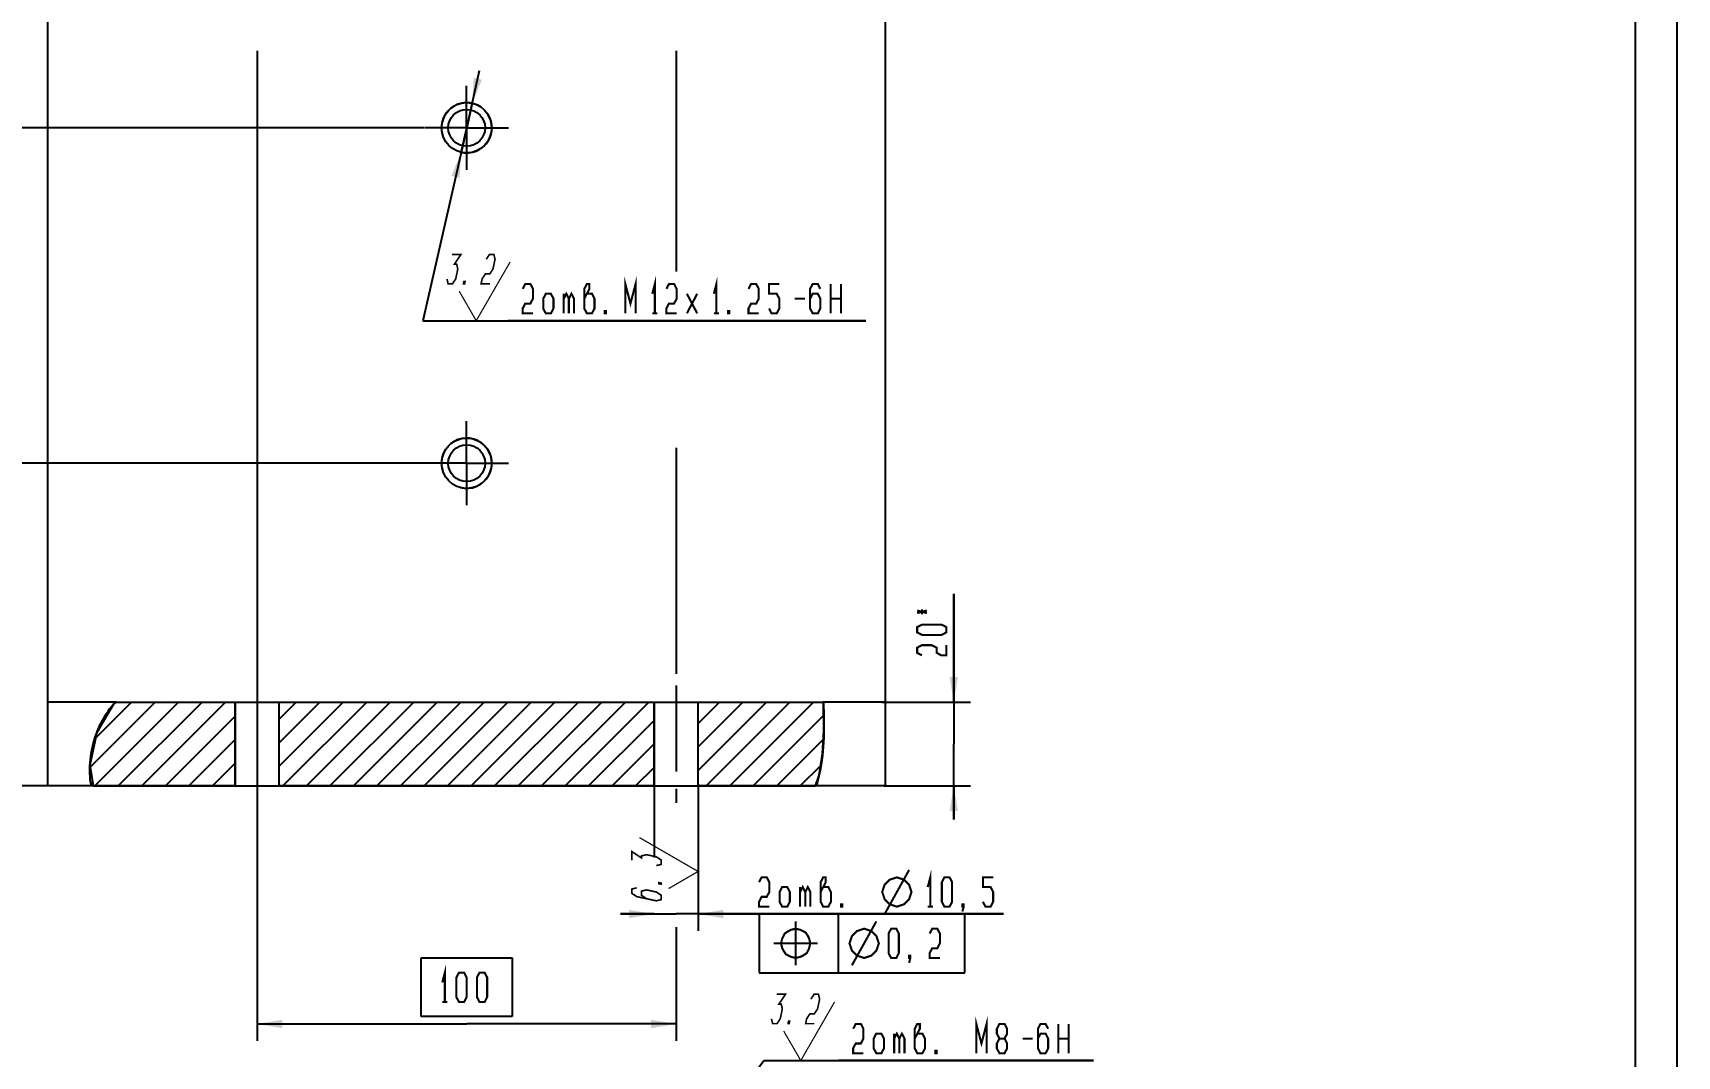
# Model space of a CAD drawing. Header units: millimetres. Extents: x 0 to 297, y 0 to 420.
# Drawn here: x 100.8 to 297, y 205 to 327.1 of the extents above; entities that cross this region are included whole.
import ezdxf

# ---------------------------------------------------------------- set-up
doc = ezdxf.new("R2010")
doc.units = ezdxf.units.MM
doc.header["$LTSCALE"] = 27.377778
doc.linetypes.add('CENTER', pattern=[0.6, 0.375, -0.075, 0.075, -0.075])
doc.layers.get('0').update_dxf_attribs({"linetype": 'CONTINUOUS'})
for name, color, linetype in [('ALL_AXIS', 7, 'CONTINUOUS'), ('ALL_DIMENSIONS', 7, 'CONTINUOUS'), ('ALL_ROUND', 7, 'CONTINUOUS'), ('ALL_SURF_FIN', 7, 'CONTINUOUS')]:
    doc.layers.add(name, color=color, linetype=linetype)
doc.styles.get("Standard").update_dxf_attribs({"font": 'txt', "width": 0.7})
doc.dimstyles.new('DIMSTYLE_2', dxfattribs={"dimtxt": 3.5, "dimasz": 3, "dimexe": 0.18, "dimexo": 0.0625, "dimgap": 0.09, "dimtad": 1, "dimlfac": 2, "dimdsep": 46, "dimtxsty": 'STANDARD', "dimblk": '_FILLED', "dimblk1": '_FILLED', "dimblk2": '_FILLED', "dimcen": 0.09, "dimadec": 0, "dimazin": 0, "dimtp": 0.2, "dimtm": 0.2, "dimtfac": 1, "dimtofl": 0, "dimtmove": 0, "dimatfit": 3, "dimldrblk": '_FILLED', "dimfxl": 1, "dimtolj": 1, "dimarcsym": 0})
doc.dimstyles.new('DIMSTYLE_3', dxfattribs={"dimtxt": 3.5, "dimasz": 3, "dimexe": 0.18, "dimexo": 0.0625, "dimgap": 0.09, "dimtad": 1, "dimlfac": 2, "dimdsep": 46, "dimtxsty": 'STANDARD', "dimblk": '_FILLED', "dimblk1": '_FILLED', "dimblk2": '_FILLED', "dimcen": 0.09, "dimadec": 0, "dimazin": 0, "dimtp": 0.5, "dimtm": 0.5, "dimtfac": 1, "dimtofl": 0, "dimtmove": 0, "dimatfit": 3, "dimldrblk": '_FILLED', "dimfxl": 1, "dimtolj": 1, "dimarcsym": 0})
doc.dimstyles.new('DIMSTYLE_4', dxfattribs={"dimtxt": 3.5, "dimasz": 3, "dimexe": 0.18, "dimexo": 0.0625, "dimgap": 0.09, "dimtad": 1, "dimdec": 5, "dimlfac": 2, "dimdsep": 46, "dimtxsty": 'STANDARD', "dimblk": '_FILLED', "dimblk1": '_FILLED', "dimblk2": '_FILLED', "dimcen": 0.09, "dimadec": 0, "dimazin": 0, "dimtp": 0.2, "dimtm": 0.2, "dimtfac": 1, "dimtdec": 5, "dimtofl": 0, "dimtmove": 0, "dimatfit": 3, "dimldrblk": '_FILLED', "dimfxl": 1, "dimtolj": 1, "dimarcsym": 0})
doc.dimstyles.new('DIMSTYLE_5', dxfattribs={"dimtxt": 3.5, "dimasz": 3, "dimexe": 0.18, "dimexo": 0.0625, "dimgap": 0.09, "dimtad": 1, "dimdec": 5, "dimlfac": 2, "dimdsep": 46, "dimtxsty": 'STANDARD', "dimblk": '_FILLED', "dimblk1": '_FILLED', "dimblk2": '_FILLED', "dimcen": 0.09, "dimadec": 0, "dimazin": 0, "dimtp": 0.3, "dimtm": 0.3, "dimtfac": 1, "dimtdec": 5, "dimtofl": 0, "dimtmove": 0, "dimatfit": 3, "dimldrblk": '_FILLED', "dimfxl": 1, "dimtolj": 1, "dimarcsym": 0})
doc.dimstyles.new('DIMSTYLE_6', dxfattribs={"dimtxt": 3.5, "dimasz": 3, "dimexe": 0.18, "dimexo": 0.0625, "dimgap": 0.09, "dimtad": 1, "dimtih": 1, "dimtoh": 1, "dimdec": 5, "dimlfac": 2, "dimdsep": 46, "dimtxsty": 'STANDARD', "dimblk": '_FILLED', "dimblk1": '_FILLED', "dimblk2": '_FILLED', "dimcen": 0.09, "dimadec": 0, "dimazin": 0, "dimtp": 0.2, "dimtm": 0.2, "dimtfac": 1, "dimtdec": 5, "dimtofl": 0, "dimtmove": 0, "dimatfit": 3, "dimldrblk": '_FILLED', "dimfxl": 1, "dimtolj": 1, "dimarcsym": 0})

# ---------------------------------------------------------------- blocks, each defined once
blk = doc.blocks.new('_FILLED')
at = {"color": 0, "linetype": 'BYBLOCK'}
blk.add_solid([(0, 0), (-1, 0.167), (-1, -0.167)], dxfattribs=at)
blk = doc.blocks.new('*D1')
at = {"layer": 'ALL_DIMENSIONS', "color": 2, "linetype": 'CONTINUOUS'}
for p, q in [((210.67, 247.25), (210.67, 260.17)), ((210.67, 260.17), (210.67, 242.25)), ((202.07, 247.25), (212.67, 247.25)), ((210.67, 233.25), (210.67, 242.25)), ((202.31, 237.25), (212.67, 237.25)), ((210.67, 237.25), (210.67, 233.25))]:
    blk.add_line(p, q, dxfattribs=at)
at = {"layer": 'ALL_DIMENSIONS', "color": 2, "linetype": 'CONTINUOUS', "xscale": 3, "yscale": 3, "zscale": 3}
for p, rotation in [((210.67, 247.25), 270), ((210.67, 237.25), 90)]:
    blk.add_blockref('_FILLED', p, dxfattribs=dict(at, rotation=rotation))
blk = doc.blocks.new('*D2')
at = {"layer": 'ALL_DIMENSIONS', "color": 2, "linetype": 'CONTINUOUS'}
for p, q in [((103.14, 387.25), (79.49, 387.25)), ((81.49, 387.25), (81.49, 312.25)), ((81.49, 237.25), (81.49, 312.25)), ((102.76, 237.25), (79.49, 237.25))]:
    blk.add_line(p, q, dxfattribs=at)
at = {"layer": 'ALL_DIMENSIONS', "color": 2, "linetype": 'CONTINUOUS', "xscale": 3, "yscale": 3, "zscale": 3}
for p, rotation in [((81.49, 387.25), 90), ((81.49, 237.25), 270)]:
    blk.add_blockref('_FILLED', p, dxfattribs=dict(at, rotation=rotation))
blk = doc.blocks.new('*D4')
at = {"layer": 'ALL_DIMENSIONS', "color": 2, "linetype": 'CONTINUOUS'}
for p, q in [((180.16, 237.46), (180.16, 219.98)), ((174.91, 237.2), (174.91, 228.7)), ((174.91, 221.98), (170.91, 221.98)), ((170.91, 221.98), (177.54, 221.98)), ((216.6, 221.98), (177.54, 221.98)), ((180.16, 221.98), (216.6, 221.98))]:
    blk.add_line(p, q, dxfattribs=at)
at = {"layer": 'ALL_DIMENSIONS', "color": 2, "linetype": 'CONTINUOUS', "xscale": 3, "yscale": 3, "zscale": 3}
blk.add_blockref('_FILLED', (174.91, 221.98), dxfattribs=at)
at = {"layer": 'ALL_DIMENSIONS', "color": 2, "linetype": 'CONTINUOUS', "xscale": 3, "yscale": 3, "zscale": 3, "rotation": 180}
blk.add_blockref('_FILLED', (180.16, 221.98), dxfattribs=at)
blk = doc.blocks.new('SF8_BL3', base_point=(176.21, 227.32))
at = {"layer": 'ALL_SURF_FIN', "color": 2, "linetype": 'CONTINUOUS'}
for points, const_width in [([(172.26, 228.37), (172.26, 229.42), (173.42, 228.65), (173.42, 228.91), (174.01, 229.05), (175.17, 228.8), (175.76, 228.41), (175.76, 227.89), (175.17, 227.75)], 0.194), ([(180.16, 227.05), (173.16, 231.09)], 0.146), ([(175.76, 225.66), (175.76, 225.53), (175.47, 225.59), (175.47, 225.72), (175.76, 225.66)], 0.194), ([(180.16, 227.05), (176.64, 225.01)], 0.146), ([(172.84, 225.1), (172.26, 224.96), (172.26, 224.43), (172.84, 224.05), (175.17, 223.55), (175.76, 223.69), (175.76, 224.21), (175.17, 224.6), (174.01, 224.85), (173.42, 224.71), (173.42, 224.19), (174.01, 223.8)], 0.194)]:
    blk.add_lwpolyline(points, dxfattribs=dict(at, const_width=const_width))
blk = doc.blocks.new('*D5')
at = {"layer": 'ALL_DIMENSIONS', "color": 2, "linetype": 'CONTINUOUS'}
for p, q in [((127.54, 324.92), (127.54, 206.86)), ((177.54, 324.92), (177.54, 298.62)), ((177.54, 277.57), (177.54, 250.63)), ((177.54, 220.41), (177.54, 206.86)), ((127.54, 208.86), (152.54, 208.86)), ((177.54, 208.86), (152.54, 208.86))]:
    blk.add_line(p, q, dxfattribs=at)
at = {"layer": 'ALL_DIMENSIONS', "color": 2, "linetype": 'CONTINUOUS', "xscale": 3, "yscale": 3, "zscale": 3, "rotation": 180}
blk.add_blockref('_FILLED', (127.54, 208.86), dxfattribs=at)
at = {"layer": 'ALL_DIMENSIONS', "color": 2, "linetype": 'CONTINUOUS', "xscale": 3, "yscale": 3, "zscale": 3}
blk.add_blockref('_FILLED', (177.54, 208.86), dxfattribs=at)
blk = doc.blocks.new('*D6')
at = {"layer": 'ALL_DIMENSIONS', "color": 2, "linetype": 'CONTINUOUS'}
for p, q in [((152.54, 315.75), (154.09, 322.57)), ((153.2, 318.67), (152.54, 315.75)), ((152.54, 315.75), (147.31, 292.74)), ((151.87, 312.82), (152.54, 315.75)), ((147.31, 292.74), (200.17, 292.74)), ((200.17, 292.74), (157.47, 292.74))]:
    blk.add_line(p, q, dxfattribs=at)
at = {"layer": 'ALL_DIMENSIONS', "color": 2, "linetype": 'CONTINUOUS', "xscale": 3, "yscale": 3, "zscale": 3}
for p, rotation in [((153.2, 318.67), 257.2055942542), ((151.87, 312.82), 77.2048697394)]:
    blk.add_blockref('_FILLED', p, dxfattribs=dict(at, rotation=rotation))
blk = doc.blocks.new('SF7_BL4', base_point=(153.96, 296.7))
at = {"layer": 'ALL_SURF_FIN', "color": 2, "linetype": 'CONTINUOUS'}
for points, const_width in [([(150.81, 300.65), (151.86, 300.65), (151.08, 299.48), (151.35, 299.48), (151.48, 298.9), (151.24, 297.73), (150.85, 297.15), (150.33, 297.15), (150.19, 297.73)], 0.194), ([(154.88, 300.07), (155.27, 300.65), (155.79, 300.65), (155.93, 300.07), (155.68, 298.9), (155.3, 298.32), (154.77, 298.32), (154.39, 297.73), (154.26, 297.15), (155.31, 297.15)], 0.194), ([(153.68, 292.74), (157.73, 299.75)], 0.146), ([(153.68, 292.74), (151.65, 296.27)], 0.146), ([(152.29, 297.15), (152.16, 297.15), (152.22, 297.44), (152.36, 297.44), (152.29, 297.15)], 0.194)]:
    blk.add_lwpolyline(points, dxfattribs=dict(at, const_width=const_width))
blk = doc.blocks.new('*D7')
at = {"layer": 'ALL_DIMENSIONS', "color": 2, "linetype": 'CONTINUOUS'}
for p, q in [((147.7, 275.75), (93.07, 275.75)), ((95.07, 275.75), (95.07, 256.5)), ((95.07, 237.25), (95.07, 256.5)), ((102.76, 237.25), (93.07, 237.25))]:
    blk.add_line(p, q, dxfattribs=at)
at = {"layer": 'ALL_DIMENSIONS', "color": 2, "linetype": 'CONTINUOUS', "xscale": 3, "yscale": 3, "zscale": 3}
for p, rotation in [((95.07, 275.75), 90), ((95.07, 237.25), 270)]:
    blk.add_blockref('_FILLED', p, dxfattribs=dict(at, rotation=rotation))
blk = doc.blocks.new('*D8')
at = {"layer": 'ALL_DIMENSIONS', "color": 2, "linetype": 'CONTINUOUS'}
for p, q in [((147.46, 315.75), (93.07, 315.75)), ((95.07, 315.75), (95.07, 295.75)), ((95.07, 275.75), (95.07, 295.75)), ((148.18, 275.75), (93.07, 275.75))]:
    blk.add_line(p, q, dxfattribs=at)
at = {"layer": 'ALL_DIMENSIONS', "color": 2, "linetype": 'CONTINUOUS', "xscale": 3, "yscale": 3, "zscale": 3}
for p, rotation in [((95.07, 315.75), 90), ((95.07, 275.75), 270)]:
    blk.add_blockref('_FILLED', p, dxfattribs=dict(at, rotation=rotation))
blk = doc.blocks.new('*D9')
at = {"layer": 'ALL_DIMENSIONS', "color": 2, "linetype": 'CONTINUOUS'}
for p, q in [((177.54, 190.36), (188.02, 204.5)), ((188.02, 204.5), (227.36, 204.5)), ((227.36, 204.5), (196.91, 204.5)), ((177.54, 190.36), (173.96, 185.55)), ((176.35, 188.76), (177.54, 190.36)), ((178.73, 191.97), (177.54, 190.36))]:
    blk.add_line(p, q, dxfattribs=at)
at = {"layer": 'ALL_DIMENSIONS', "color": 2, "linetype": 'CONTINUOUS', "xscale": 3, "yscale": 3, "zscale": 3}
for p, rotation in [((178.73, 191.97), 233.4379442258), ((176.35, 188.76), 53.4389185839)]:
    blk.add_blockref('_FILLED', p, dxfattribs=dict(at, rotation=rotation))
blk = doc.blocks.new('SF0_BL5', base_point=(192.68, 208.45))
at = {"layer": 'ALL_SURF_FIN', "color": 2, "linetype": 'CONTINUOUS'}
for points, const_width in [([(189.53, 212.4), (190.58, 212.4), (189.81, 211.24), (190.07, 211.24), (190.21, 210.65), (189.96, 209.49), (189.58, 208.9), (189.05, 208.9), (188.91, 209.49)], 0.194), ([(193.61, 211.82), (194, 212.4), (194.52, 212.4), (194.66, 211.82), (194.41, 210.65), (194.03, 210.07), (193.5, 210.07), (193.11, 209.49), (192.99, 208.9), (194.04, 208.9)], 0.194), ([(192.41, 204.5), (196.45, 211.5)], 0.146), ([(192.41, 204.5), (190.37, 208.02)], 0.146), ([(191.02, 208.9), (190.89, 208.9), (190.95, 209.19), (191.08, 209.19), (191.02, 208.9)], 0.194)]:
    blk.add_lwpolyline(points, dxfattribs=dict(at, const_width=const_width))

msp = doc.modelspace()

# ---------------------------------------------------------------- hatches: boundary and pattern name
at = {"linetype": 'CONTINUOUS'}
h = msp.add_hatch(dxfattribs=at)
h.set_pattern_fill('2', color=2, scale=1.984296, angle=45, style=0, pattern_type=0)
h.set_pattern_definition([(45, (0, 0), (-1.403109, 1.403109), [])])
h.paths.add_polyline_path([(174.9134615, 247.2465035), (174.9134615, 237.2465035), (130.1634615, 237.2465035), (130.1634615, 247.2465035)])
h.paths.add_polyline_path([(180.1634615, 237.2465035), (180.1634615, 247.2465035), (180.1634615, 247.2465035), (195.114205, 247.2465035), (195.114205, 247.2465035), (195.1438691, 246.6914649), (195.1651879, 246.1236653), (195.1783934, 245.5428512), (195.1837172, 244.9487688), (195.1812367, 244.3413336), (195.1704109, 243.7211374), (195.1505445, 243.0889415), (195.1209419, 242.445507), (195.0895276, 241.9235061), (195.0495514, 241.3971517), (194.9991277, 240.8687959), (194.9363708, 240.3407907), (194.8593952, 239.8154882), (194.7667341, 239.2947178), (194.6585971, 238.7782181), (194.5356128, 238.2652052), (194.3984097, 237.754895), (194.2476163, 237.2465035), (194.2476163, 237.2465035), (180.1634615, 237.2465035)], flags=0)
h.paths.add_polyline_path([(124.9134615, 247.2465035), (124.9134615, 237.2465035), (124.9134615, 237.2465035), (107.7653255, 237.2465035), (107.7653255, 237.2465035), (107.7068111, 237.5131416), (107.6586607, 237.7897877), (107.6206156, 238.076638), (107.5924169, 238.3738891), (107.573806, 238.6817373), (107.5645241, 239.0003792), (107.5644851, 239.3298801), (107.5742926, 239.6697818), (107.5947228, 240.0194949), (107.6265517, 240.3784302), (107.6705555, 240.7459983), (107.7275105, 241.1216099), (107.7980173, 241.5043889), (107.8819759, 241.8923114), (107.9791107, 242.2830668), (108.0891462, 242.6743443), (108.2118069, 243.0638333), (108.3468174, 243.4492231), (108.4937397, 243.8283574), (108.6514864, 244.1996983), (108.8188076, 244.5618623), (108.9944534, 244.9134657), (109.1771739, 245.2531252), (109.3657193, 245.5794572), (109.5591174, 245.8913856), (109.7575071, 246.1890642), (109.961305, 246.4729541), (110.1709278, 246.7435165), (110.386792, 247.0012126), (110.6093144, 247.2465035), (110.6093144, 247.2465035), (124.9134615, 247.2465035)], flags=0)

# ---------------------------------------------------------------- linework, layer by layer
at = {"color": 7, "linetype": 'CONTINUOUS'}
for p, q in [((297, 0), (297, 420)), ((292, 415), (292, 5)), ((102.5384615, 237.2465035), (102.5384615, 247.2465035)), ((110.4093109, 247.0238484), (108.4131806, 243.6255714)), ((110.7117481, 247.2465035), (110.4093109, 247.0238484)), ((110.6093144, 247.2465035), (124.9134615, 247.2465035)), ((110.7117481, 247.2465035), (195.0877653, 247.2465035)), ((124.9134615, 247.2465035), (124.9134615, 237.2465035)), ((124.9134615, 237.2465035), (124.9134615, 247.2465035)), ((130.1634615, 237.2465035), (130.1634615, 247.2465035)), ((130.1634615, 247.2465035), (174.9134615, 247.2465035)), ((130.1634615, 237.2465035), (130.1634615, 247.2465035)), ((174.9134615, 247.2465035), (174.9134615, 237.2465035)), ((174.9134615, 237.2465035), (174.9134615, 247.2465035)), ((180.1634615, 237.2465035), (180.1634615, 247.2465035)), ((180.1634615, 247.2465035), (195.114205, 247.2465035)), ((180.1634615, 237.2465035), (180.1634615, 247.2465035)), ((195.1400624, 246.8542878), (195.0877653, 247.2465035)), ((195.1676071, 243.8340201), (195.1400624, 246.8542878)), ((202.5384615, 237.2465035), (202.5384615, 247.2465035)), ((108.4131806, 243.6255714), (107.5714311, 239.7109036)), ((195.0165808, 241.0980294), (195.1676071, 243.8340201)), ((107.5714311, 239.7109036), (107.9518975, 237.2465035)), ((194.6084169, 238.5213491), (195.0165808, 241.0980294)), ((194.1852872, 237.2465035), (194.6084169, 238.5213491)), ((124.9134615, 237.2465035), (107.7653255, 237.2465035)), ((107.9518975, 237.2465035), (194.1852872, 237.2465035)), ((174.9134615, 237.2465035), (130.1634615, 237.2465035)), ((194.2476163, 237.2465035), (180.1634615, 237.2465035))]:
    msp.add_line(p, q, dxfattribs=at)
for points in [[(107.7653255, 237.2465035), (107.7068111, 237.5131416), (107.6586607, 237.7897877), (107.6206156, 238.076638), (107.5924169, 238.3738891), (107.573806, 238.6817373), (107.5645241, 239.0003792), (107.5644851, 239.3298801), (107.5742926, 239.6697818), (107.5947228, 240.0194949), (107.6265517, 240.3784302), (107.6705555, 240.7459983), (107.7275105, 241.1216099), (107.7980173, 241.5043889), (107.8819759, 241.8923114), (107.9791107, 242.2830668), (108.0891462, 242.6743443), (108.2118069, 243.0638333), (108.3468174, 243.4492231), (108.4937397, 243.8283574), (108.6514864, 244.1996983), (108.8188076, 244.5618623), (108.9944534, 244.9134657), (109.1771739, 245.2531252), (109.3657193, 245.5794572), (109.5591174, 245.8913856), (109.7575071, 246.1890642), (109.961305, 246.4729541), (110.1709278, 246.7435165), (110.386792, 247.0012126), (110.6093144, 247.2465035)], [(195.114205, 247.2465035), (195.1438691, 246.6914649), (195.1651879, 246.1236653), (195.1783934, 245.5428512), (195.1837172, 244.9487688), (195.1812367, 244.3413336), (195.1704109, 243.7211374), (195.1505445, 243.0889415), (195.1209419, 242.445507), (195.0895276, 241.9235061), (195.0495514, 241.3971517), (194.9991277, 240.8687959), (194.9363708, 240.3407907), (194.8593952, 239.8154882), (194.7667341, 239.2947178), (194.6585971, 238.7782181), (194.5356128, 238.2652052), (194.3984097, 237.754895), (194.2476163, 237.2465035)]]:
    msp.add_lwpolyline(points, dxfattribs=at)
at = {"color": 2, "linetype": 'CONTINUOUS'}
for centre in [(152.5384615, 315.7465035), (152.5384615, 275.7465035)]:
    msp.add_arc(centre, 3, 255, 195, dxfattribs=at)
at = {"layer": 'ALL_AXIS', "color": 7, "linetype": 'CENTER'}
for p, q in [((152.5384615, 315.7465035), (152.5384615, 320.7465035)), ((152.5384615, 315.7465035), (147.5384615, 315.7465035)), ((152.5384615, 315.7465035), (152.5384615, 310.7465035)), ((152.5384615, 315.7465035), (157.5384615, 315.7465035)), ((152.5384615, 275.7465035), (152.5384615, 280.7465035)), ((152.5384615, 275.7465035), (147.5384615, 275.7465035)), ((152.5384615, 275.7465035), (157.5384615, 275.7465035)), ((152.5384615, 275.7465035), (152.5384615, 270.7465035)), ((127.5384615, 249.2465035), (127.5384615, 235.2465035)), ((177.5384615, 249.2465035), (177.5384615, 235.2465035))]:
    msp.add_line(p, q, dxfattribs=at)
at = {"layer": 'ALL_AXIS', "color": 7, "linetype": 'CONTINUOUS'}
for centre, radius in [((152.5384615, 315.7465035), 3), ((152.5384615, 315.7465035), 2.2), ((152.5384615, 275.7465035), 3), ((152.5384615, 275.7465035), 2.2)]:
    msp.add_circle(centre, radius, dxfattribs=at)
at = {"layer": 'ALL_DIMENSIONS', "color": 2, "linetype": 'CONTINUOUS'}
for p, q in [((211.990889, 221.9785082), (187.4325557, 221.9785082)), ((187.4325557, 221.9785082), (187.4325557, 214.9785082)), ((196.9117223, 214.9785082), (196.9117223, 221.9785082)), ((211.990889, 214.9785082), (211.990889, 221.9785082)), ((147.1134615, 216.7370261), (157.9634615, 216.7370261)), ((147.1134615, 209.7370261), (147.1134615, 216.7370261)), ((157.9634615, 216.7370261), (157.9634615, 209.7370261)), ((187.4325557, 214.9785082), (211.990889, 214.9785082)), ((157.9634615, 209.7370261), (147.1134615, 209.7370261))]:
    msp.add_line(p, q, dxfattribs=at)
at = {"layer": 'ALL_DIMENSIONS', "color": 2, "linetype": 'CONTINUOUS', "const_width": 0.25}
for points in [[(159.2249479, 296.534553), (159.5311979, 297.1178863), (160.1436979, 297.1178863), (160.4499479, 296.534553), (160.4499479, 295.3678863), (160.1436979, 294.784553), (159.5311979, 294.784553), (159.2249479, 294.2012196), (159.2249479, 293.6178863), (160.4499479, 293.6178863)], [(166.5749479, 295.3678863), (167.1874479, 296.534553), (167.1874479, 297.1178863), (166.8811979, 297.1178863), (166.5749479, 296.534553), (166.5749479, 294.2012196), (166.8811979, 293.6178863), (167.4936979, 293.6178863), (167.7999479, 294.2012196), (167.7999479, 295.3678863), (167.4936979, 295.9512196), (166.8811979, 295.9512196)], [(171.4749479, 293.6178863), (171.4749479, 297.1178863), (172.0874479, 294.784553), (172.6999479, 297.1178863), (172.6999479, 293.6178863)], [(174.6905729, 295.9512196), (174.9968229, 297.1178863), (174.9968229, 293.6178863)], [(176.3749479, 296.534553), (176.6811979, 297.1178863), (177.2936979, 297.1178863), (177.5999479, 296.534553), (177.5999479, 295.3678863), (177.2936979, 294.784553), (176.6811979, 294.784553), (176.3749479, 294.2012196), (176.3749479, 293.6178863), (177.5999479, 293.6178863)], [(182.0405729, 295.9512196), (182.3468229, 297.1178863), (182.3468229, 293.6178863)], [(186.1749479, 296.534553), (186.4811979, 297.1178863), (187.0936979, 297.1178863), (187.3999479, 296.534553), (187.3999479, 295.3678863), (187.0936979, 294.784553), (186.4811979, 294.784553), (186.1749479, 294.2012196), (186.1749479, 293.6178863), (187.3999479, 293.6178863)], [(188.6249479, 294.2012196), (188.9311979, 293.6178863), (189.5436979, 293.6178863), (189.8499479, 294.2012196), (189.8499479, 295.3678863), (189.5436979, 295.9512196), (188.6249479, 295.9512196), (188.6249479, 297.1178863), (189.8499479, 297.1178863)], [(194.7499479, 296.534553), (194.4436979, 297.1178863), (193.8311979, 297.1178863), (193.5249479, 296.534553), (193.5249479, 294.2012196), (193.8311979, 293.6178863), (194.4436979, 293.6178863), (194.7499479, 294.2012196), (194.7499479, 295.3678863), (194.4436979, 295.9512196), (193.8311979, 295.9512196), (193.5249479, 295.3678863)], [(195.9749479, 293.6178863), (195.9749479, 297.1178863)], [(197.1999479, 297.1178863), (197.1999479, 293.6178863)], [(161.6749479, 294.2012196), (161.9811979, 293.6178863), (162.5936979, 293.6178863), (162.8999479, 294.2012196), (162.8999479, 295.3678863), (162.5936979, 295.9512196), (161.9811979, 295.9512196), (161.6749479, 295.3678863), (161.6749479, 294.2012196)], [(164.1249479, 295.3678863), (164.4311979, 295.9512196), (164.7374479, 295.3678863), (164.7374479, 293.6178863)], [(164.1249479, 293.6178863), (164.1249479, 295.9512196)], [(164.7374479, 295.3678863), (165.0436979, 295.9512196), (165.3499479, 295.3678863), (165.3499479, 293.6178863)], [(178.8249479, 295.9512196), (180.0499479, 293.6178863)], [(178.8249479, 293.6178863), (180.0499479, 295.9512196)], [(191.6874479, 295.3678863), (192.9124479, 295.3678863)], [(195.9749479, 295.3678863), (197.1999479, 295.3678863)], [(169.1780729, 293.6178863), (169.0249479, 293.6178863), (169.0249479, 293.909553), (169.1780729, 293.909553), (169.1780729, 293.6178863)], [(174.6905729, 293.6178863), (175.3030729, 293.6178863)], [(182.0405729, 293.6178863), (182.6530729, 293.6178863)], [(183.8780729, 293.6178863), (183.7249479, 293.6178863), (183.7249479, 293.909553), (183.8780729, 293.909553), (183.8780729, 293.6178863)], [(206.2988845, 257.8713411), (207.4655512, 258.1775911)], [(206.2988845, 258.1775911), (207.4655512, 257.8713411)], [(206.8822179, 257.7182161), (206.8822179, 258.3307161)], [(209.7988845, 255.5744661), (209.2155512, 255.2682161), (206.8822179, 255.2682161), (206.2988845, 255.5744661), (206.2988845, 256.1869661), (206.8822179, 256.4932161), (209.2155512, 256.4932161), (209.7988845, 256.1869661), (209.7988845, 255.5744661)], [(206.8822179, 252.818201), (206.2988845, 253.124451), (206.2988845, 253.736951), (206.8822179, 254.043201), (208.0488845, 254.043201), (208.6322179, 253.736951), (208.6322179, 253.124451), (209.2155512, 252.818201), (209.7988845, 252.818201), (209.7988845, 254.043201)], [(187.4325477, 225.7701736), (187.7387977, 226.3535069), (188.3512977, 226.3535069), (188.6575477, 225.7701736), (188.6575477, 224.6035069), (188.3512977, 224.0201736), (187.7387977, 224.0201736), (187.4325477, 223.4368403), (187.4325477, 222.8535069), (188.6575477, 222.8535069)], [(194.7825477, 224.6035069), (195.3950477, 225.7701736), (195.3950477, 226.3535069), (195.0887977, 226.3535069), (194.7825477, 225.7701736), (194.7825477, 223.4368403), (195.0887977, 222.8535069), (195.7012977, 222.8535069), (196.0075477, 223.4368403), (196.0075477, 224.6035069), (195.7012977, 225.1868403), (195.0887977, 225.1868403)], [(202.1325477, 224.6035069), (202.4242144, 225.4785069), (203.0075477, 226.0618403), (203.8825477, 226.3535069), (204.7575477, 226.0618403), (205.3408811, 225.4785069), (205.6325477, 224.6035069), (205.3408811, 223.7285069), (204.7575477, 223.1451736), (203.8825477, 222.8535069), (203.0075477, 223.1451736), (202.4242144, 223.7285069), (202.1325477, 224.6035069)], [(202.4242144, 221.9785069), (205.3408811, 227.2285069)], [(207.5648394, 225.1868403), (207.8710894, 226.3535069), (207.8710894, 222.8535069)], [(209.5554644, 222.8535069), (209.2492144, 223.4368403), (209.2492144, 225.7701736), (209.5554644, 226.3535069), (210.1679644, 226.3535069), (210.4742144, 225.7701736), (210.4742144, 223.4368403), (210.1679644, 222.8535069), (209.5554644, 222.8535069)], [(214.1492144, 223.4368403), (214.4554644, 222.8535069), (215.0679644, 222.8535069), (215.3742144, 223.4368403), (215.3742144, 224.6035069), (215.0679644, 225.1868403), (214.1492144, 225.1868403), (214.1492144, 226.3535069), (215.3742144, 226.3535069)], [(189.8825477, 223.4368403), (190.1887977, 222.8535069), (190.8012977, 222.8535069), (191.1075477, 223.4368403), (191.1075477, 224.6035069), (190.8012977, 225.1868403), (190.1887977, 225.1868403), (189.8825477, 224.6035069), (189.8825477, 223.4368403)], [(192.3325477, 224.6035069), (192.6387977, 225.1868403), (192.9450477, 224.6035069), (192.9450477, 222.8535069)], [(192.3325477, 222.8535069), (192.3325477, 225.1868403)], [(192.9450477, 224.6035069), (193.2512977, 225.1868403), (193.5575477, 224.6035069), (193.5575477, 222.8535069)], [(197.3856727, 222.8535069), (197.2325477, 222.8535069), (197.2325477, 223.1451736), (197.3856727, 223.1451736), (197.3856727, 222.8535069)], [(207.5648394, 222.8535069), (208.1773394, 222.8535069)], [(211.8523394, 222.8535069), (211.6992144, 222.8535069), (211.6992144, 223.1451736), (211.8523394, 223.1451736), (211.8523394, 222.8535069), (211.6992144, 222.2701736)], [(190.0575477, 218.4785069), (190.2033811, 217.8951736), (190.3492144, 217.6035069), (190.6408811, 217.1660069), (191.2242144, 216.8743403), (191.8075477, 216.7285069), (192.3908811, 216.8743403), (192.6825477, 217.0201736), (193.1200477, 217.3118403), (193.4117144, 217.8951736), (193.5575477, 218.4785069), (193.4117144, 219.0618403), (193.2658811, 219.3535069), (192.9742144, 219.7910069), (192.3908811, 220.0826736), (191.8075477, 220.2285069), (191.2242144, 220.0826736), (190.9325477, 219.9368403), (190.4950477, 219.6451736), (190.2033811, 219.0618403), (190.0575477, 218.4785069)], [(191.8075477, 215.8535069), (191.8075477, 221.1035069)], [(198.2242144, 218.4785069), (198.5158811, 219.3535069), (199.0992144, 219.9368403), (199.9742144, 220.2285069), (200.8492144, 219.9368403), (201.4325477, 219.3535069), (201.7242144, 218.4785069), (201.4325477, 217.6035069), (200.8492144, 217.0201736), (199.9742144, 216.7285069), (199.0992144, 217.0201736), (198.5158811, 217.6035069), (198.2242144, 218.4785069)], [(198.5158811, 215.8535069), (201.4325477, 221.1035069)], [(203.1971311, 216.7285069), (202.8908811, 217.3118403), (202.8908811, 219.6451736), (203.1971311, 220.2285069), (203.8096311, 220.2285069), (204.1158811, 219.6451736), (204.1158811, 217.3118403), (203.8096311, 216.7285069), (203.1971311, 216.7285069)], [(207.7908811, 219.6451736), (208.0971311, 220.2285069), (208.7096311, 220.2285069), (209.0158811, 219.6451736), (209.0158811, 218.4785069), (208.7096311, 217.8951736), (208.0971311, 217.8951736), (207.7908811, 217.3118403), (207.7908811, 216.7285069), (209.0158811, 216.7285069)], [(189.1825477, 218.4785069), (194.4325477, 218.4785069)], [(149.6290842, 213.8203624), (149.9353342, 214.9870291), (149.9353342, 211.4870291)], [(205.4940061, 216.7285069), (205.3408811, 216.7285069), (205.3408811, 217.0201736), (205.4940061, 217.0201736), (205.4940061, 216.7285069), (205.3408811, 216.1451736)], [(151.6197092, 211.4870291), (151.3134592, 212.0703624), (151.3134592, 214.4036957), (151.6197092, 214.9870291), (152.2322092, 214.9870291), (152.5384592, 214.4036957), (152.5384592, 212.0703624), (152.2322092, 211.4870291), (151.6197092, 211.4870291)], [(154.0697092, 211.4870291), (153.7634592, 212.0703624), (153.7634592, 214.4036957), (154.0697092, 214.9870291), (154.6822092, 214.9870291), (154.9884592, 214.4036957), (154.9884592, 212.0703624), (154.6822092, 211.4870291), (154.0697092, 211.4870291)], [(149.6290842, 211.4870291), (150.2415842, 211.4870291)], [(198.6642057, 208.2881141), (198.9704557, 208.8714475), (199.5829557, 208.8714475), (199.8892057, 208.2881141), (199.8892057, 207.1214475), (199.5829557, 206.5381141), (198.9704557, 206.5381141), (198.6642057, 205.9547808), (198.6642057, 205.3714475), (199.8892057, 205.3714475)], [(206.0142057, 207.1214475), (206.6267057, 208.2881141), (206.6267057, 208.8714475), (206.3204557, 208.8714475), (206.0142057, 208.2881141), (206.0142057, 205.9547808), (206.3204557, 205.3714475), (206.9329557, 205.3714475), (207.2392057, 205.9547808), (207.2392057, 207.1214475), (206.9329557, 207.7047808), (206.3204557, 207.7047808)], [(213.3642057, 205.3714475), (213.3642057, 208.8714475), (213.9767057, 206.5381141), (214.5892057, 208.8714475), (214.5892057, 205.3714475)], [(216.7329557, 207.1214475), (217.0392057, 207.7047808), (217.0392057, 208.2881141), (216.7329557, 208.8714475), (216.1204557, 208.8714475), (215.8142057, 208.2881141), (215.8142057, 207.7047808), (216.1204557, 207.1214475)], [(221.9392057, 208.2881141), (221.6329557, 208.8714475), (221.0204557, 208.8714475), (220.7142057, 208.2881141), (220.7142057, 205.9547808), (221.0204557, 205.3714475), (221.6329557, 205.3714475), (221.9392057, 205.9547808), (221.9392057, 207.1214475), (221.6329557, 207.7047808), (221.0204557, 207.7047808), (220.7142057, 207.1214475)], [(223.1642057, 205.3714475), (223.1642057, 208.8714475)], [(224.3892057, 208.8714475), (224.3892057, 205.3714475)], [(201.1142057, 205.9547808), (201.4204557, 205.3714475), (202.0329557, 205.3714475), (202.3392057, 205.9547808), (202.3392057, 207.1214475), (202.0329557, 207.7047808), (201.4204557, 207.7047808), (201.1142057, 207.1214475), (201.1142057, 205.9547808)], [(203.5642057, 207.1214475), (203.8704557, 207.7047808), (204.1767057, 207.1214475), (204.1767057, 205.3714475)], [(203.5642057, 205.3714475), (203.5642057, 207.7047808)], [(204.1767057, 207.1214475), (204.4829557, 207.7047808), (204.7892057, 207.1214475), (204.7892057, 205.3714475)], [(216.1204557, 205.3714475), (216.7329557, 205.3714475), (217.0392057, 205.9547808), (217.0392057, 206.5381141), (216.7329557, 207.1214475), (216.1204557, 207.1214475), (215.8142057, 206.5381141), (215.8142057, 205.9547808), (216.1204557, 205.3714475)], [(218.8767057, 207.1214475), (220.1017057, 207.1214475)], [(223.1642057, 207.1214475), (224.3892057, 207.1214475)], [(208.6173307, 205.3714475), (208.4642057, 205.3714475), (208.4642057, 205.6631141), (208.6173307, 205.6631141), (208.6173307, 205.3714475)]]:
    msp.add_lwpolyline(points, dxfattribs=at)
at = {"layer": 'ALL_ROUND', "color": 7, "linetype": 'CONTINUOUS'}
for p, q in [((102.5384615, 247.2465035), (102.5384615, 387.2465035)), ((202.5384615, 247.2465035), (202.5384615, 387.2465035)), ((110.7117481, 247.2465035), (102.5384615, 247.2465035)), ((202.5384615, 247.2465035), (195.0877653, 247.2465035)), ((107.9518975, 237.2465035), (102.5384615, 237.2465035)), ((202.5384615, 237.2465035), (194.1852872, 237.2465035))]:
    msp.add_line(p, q, dxfattribs=at)

# ---------------------------------------------------------------- block references
at = {"layer": 'ALL_SURF_FIN', "color": 2, "linetype": 'CONTINUOUS'}
for name, p in [('SF7_BL4', (153.9572069, 296.6962019)), ('SF8_BL3', (176.2101444, 227.3210215)), ('SF0_BL5', (192.6842793, 208.4497578))]:
    msp.add_blockref(name, p, dxfattribs=at)

# ---------------------------------------------------------------- dimensions: what is measured, and where the dimension line sits
at = {"layer": 'ALL_DIMENSIONS', "color": 2, "linetype": 'CONTINUOUS'}
for base, p1, p2, dimstyle, picture, middle in [((81.4919969, 237.2465035), (103.1400056, 387.2465035), (102.7640615, 237.2465035), 'DIMSTYLE_3', '*D2', (80.6169969, 307.3465035)), ((210.6738934, 237.2465035), (202.0734433, 247.2465035), (202.3140475, 237.2465035), 'DIMSTYLE_2', '*D1', (209.7988934, 252.8182077))]:
    dim = msp.add_linear_dim(base=base, p1=p1, p2=p2, angle=270, text='<>*', dimstyle=dimstyle, dxfattribs=at)
    dim.commit()
    dim.dimension.update_dxf_attribs({"geometry": picture, "text_midpoint": middle, "dimtype": 160})
dim = msp.add_linear_dim(base=(177.5384615, 208.8620261), p1=(127.5384615, 324.915792), p2=(177.5384615, 324.915792), dimstyle='DIMSTYLE_5', dxfattribs=at)
dim.commit()
dim.dimension.update_dxf_attribs({"geometry": '*D5', "text_midpoint": (148.8634615, 211.4870261), "dimtype": 160})
for p1, p2, text, picture, middle in [((151.8740722, 312.8209973), (153.2028509, 318.6720097), '2отв.М<>х1.25-6Н', '*D6', (159.2249544, 293.6178899)), ((178.729838, 191.9710033), (176.3470851, 188.7581403), '2отв. М<>-6Н', '*D9', (198.6642131, 205.3714406))]:
    dim = msp.add_diameter_dim_2p(p1=p1, p2=p2, text=text, dimstyle='DIMSTYLE_6', dxfattribs=at)
    dim.commit()
    dim.dimension.update_dxf_attribs({"geometry": picture, "text_midpoint": middle, "dimtype": 163})
for base, p1, p2, picture, middle in [((95.0717949, 315.7465035), (148.1781035, 275.7465035), (147.4562909, 315.7465035), '*D8', (94.1967949, 293.2965035)), ((95.0717949, 275.7465035), (102.7640615, 237.2465035), (147.6968951, 275.7465035), '*D7', (94.1967949, 254.0465035))]:
    dim = msp.add_linear_dim(base=base, p1=p1, p2=p2, angle=90, dimstyle='DIMSTYLE_5', dxfattribs=at)
    dim.commit()
    dim.dimension.update_dxf_attribs({"geometry": picture, "text_midpoint": middle, "dimtype": 160})
dim = msp.add_linear_dim(base=(180.1634615, 221.9785082), p1=(174.9134615, 237.2007144), p2=(180.1634615, 237.4589043), text='2отв. %%c<>', dimstyle='DIMSTYLE_4', dxfattribs=at)
dim.commit()
dim.dimension.update_dxf_attribs({"geometry": '*D4', "text_midpoint": (187.4325557, 222.8535082), "dimtype": 160})

doc.saveas('drawing.dxf')
